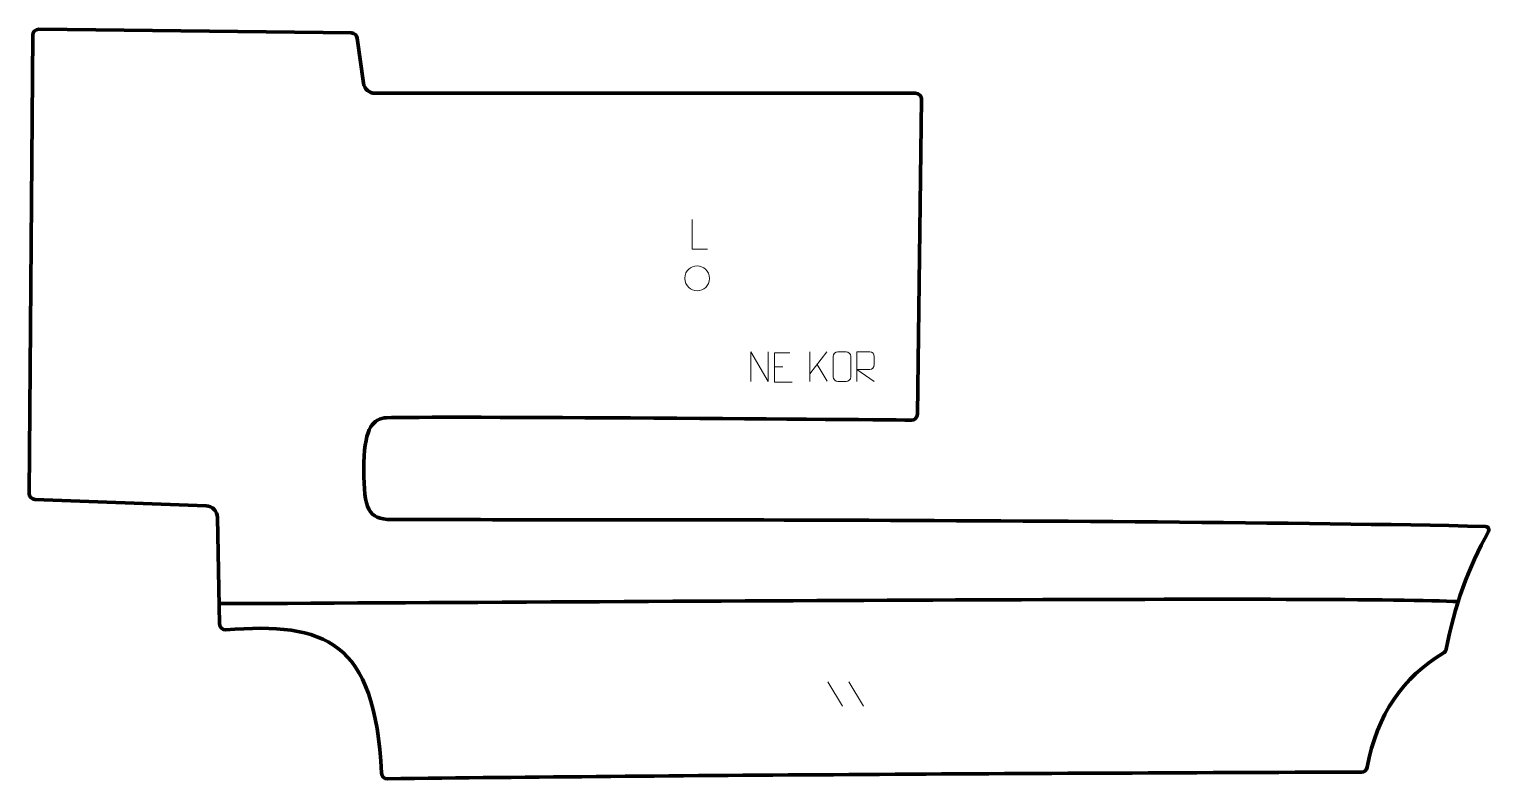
# Model space of a CAD drawing. Header units: millimetres. Extents: x -618 to 619, y -318 to 318.
import ezdxf

# ---------------------------------------------------------------- set-up
doc = ezdxf.new("R2010")
doc.units = ezdxf.units.MM
doc.header["$MEASUREMENT"] = 0
for name, color, linetype in [('layer 1', 7, 'Continuous'), ('layer 2', 7, 'Continuous'), ('layer 3', 7, 'Continuous')]:
    doc.layers.add(name, color=color, linetype=linetype)

msp = doc.modelspace()

# ---------------------------------------------------------------- linework, layer by layer
at = {"layer": 'layer 1', "color": 250, "lineweight": 9}
for points, knots in [([(-43.5981, 131.3081), (-43.5981, 131.3081), (-56.5472, 131.3081), (-56.5472, 131.3081), (-56.5472, 131.3081), (-56.5472, 131.3081), (-56.5472, 156.2617), (-56.5472, 156.2617)], [0, 0, 0, 0, 0.333333333, 0.333333333, 0.333333333, 0.333333333, 1, 1, 1, 1]), ([(-62.9603, 106.5528), (-62.8896, 113.1932), (-57.6156, 117.0392), (-52.4603, 116.9422), (-52.4603, 116.9422), (-47.305, 117.0392), (-42.031, 112.9758), (-41.9603, 106.3354), (-41.9603, 106.3354), (-42.3305, 100.0061), (-46.7724, 95.9754), (-52.4603, 95.946), (-52.4603, 95.946), (-57.6156, 95.849), (-62.8896, 99.9124), (-62.9603, 106.5528)], [0, 0, 0, 0, 0.2, 0.2, 0.2, 0.2, 0.4, 0.4, 0.4, 0.4, 0.6, 0.6, 0.6, 0.6, 1, 1, 1, 1]), ([(-7.0899, 19.1298), (-7.0899, 19.1298), (-7.0899, 44.0833), (-7.0899, 44.0833), (-7.0899, 44.0833), (-7.0899, 44.0833), (7.5649, 19.1298), (7.5649, 19.1298), (7.5649, 19.1298), (7.5649, 19.1298), (7.5649, 44.0833), (7.5649, 44.0833)], [0, 0, 0, 0, 0.25, 0.25, 0.25, 0.25, 0.5, 0.5, 0.5, 0.5, 1, 1, 1, 1]), ([(25.9433, 43.4862), (25.9433, 43.4862), (13.0694, 43.4862), (13.0694, 43.4862), (13.0694, 43.4862), (13.0694, 43.4862), (13.0694, 18.5326), (13.0694, 18.5326), (13.0694, 18.5326), (13.0694, 18.5326), (27.9352, 18.5326), (27.9352, 18.5326)], [0, 0, 0, 0, 0.25, 0.25, 0.25, 0.25, 0.5, 0.5, 0.5, 0.5, 1, 1, 1, 1]), ([(66.7178, 44.083), (69.0435, 44.083), (71.3696, 44.083), (73.6957, 44.083), (73.6957, 44.083), (75.6423, 44.1186), (77.6337, 42.627), (77.6604, 40.1894), (77.6604, 40.1894), (77.66, 34.4425), (77.66, 28.6952), (77.6604, 22.9475), (77.6604, 22.9475), (77.5206, 20.6241), (75.8434, 19.1445), (73.6957, 19.1337), (73.6957, 19.1337), (71.3638, 19.1341), (69.0319, 19.1341), (66.7004, 19.1337), (66.7004, 19.1337), (64.7754, 19.0283), (62.8033, 20.9128), (62.8145, 22.9301), (62.8145, 22.9301), (62.8148, 28.7002), (62.8148, 34.4699), (62.8145, 40.2392), (62.8145, 40.2392), (62.8187, 42.3773), (64.5654, 44.0965), (66.7178, 44.083)], [0, 0, 0, 0, 0.111111111, 0.111111111, 0.111111111, 0.111111111, 0.222222222, 0.222222222, 0.222222222, 0.222222222, 0.333333333, 0.333333333, 0.333333333, 0.333333333, 0.444444444, 0.444444444, 0.444444444, 0.444444444, 0.555555556, 0.555555556, 0.555555556, 0.555555556, 0.666666667, 0.666666667, 0.666666667, 0.666666667, 0.777777778, 0.777777778, 0.777777778, 0.777777778, 1, 1, 1, 1]), ([(82.9054, 19.1298), (82.9054, 19.1298), (82.9054, 44.0833), (82.9054, 44.0833), (82.9054, 44.0833), (86.5002, 44.0833), (90.0957, 44.0833), (93.6909, 44.0833), (93.6909, 44.0833), (96.0162, 44.0456), (97.5735, 42.5556), (97.5694, 40.1892), (97.5694, 40.1892), (97.569, 38.1537), (97.569, 35.0943), (97.5694, 33.0583), (97.5694, 33.0583), (97.5629, 31.1828), (95.7506, 29.241), (93.7411, 29.2219), (93.7411, 29.2219), (93.7411, 29.2219), (82.9054, 29.2219), (82.9054, 29.2219), (82.9054, 29.2219), (82.9054, 29.2219), (97.5601, 19.1298), (97.5601, 19.1298)], [0, 0, 0, 0, 0.125, 0.125, 0.125, 0.125, 0.25, 0.25, 0.25, 0.25, 0.375, 0.375, 0.375, 0.375, 0.5, 0.5, 0.5, 0.5, 0.625, 0.625, 0.625, 0.625, 0.75, 0.75, 0.75, 0.75, 1, 1, 1, 1])]:
    msp.add_open_spline(points, degree=3, knots=knots, dxfattribs=at)
for points in [[(42.8867, 44.0833), (42.8867, 44.0833), (42.8867, 19.1297), (42.8867, 19.1297)], [(57.2629, 44.0833), (57.2629, 44.0833), (42.8867, 25.4436), (42.8867, 25.4436)], [(13.0694, 31.6065), (13.0694, 31.6065), (20.2375, 31.6065), (20.2375, 31.6065)], [(57.5882, 19.2255), (57.5882, 19.2255), (49.1177, 33.5391), (49.1177, 33.5391)], [(58.2645, -235.482), (58.2645, -235.482), (70.6288, -256.0263), (70.6288, -256.0263)], [(75.9944, -235.482), (75.9944, -235.482), (88.3587, -256.0263), (88.3587, -256.0263)]]:
    msp.add_open_spline(points, degree=3, dxfattribs=at)
at = {"layer": 'layer 2', "color": 230, "lineweight": 200}
msp.add_open_spline([(-618.1317, -75.801), (-618.1317, -75.801), (-615.0819, 312.5381), (-615.0819, 312.5381), (-615.0819, 312.5381), (-615.06, 315.3081), (-612.7917, 317.5324), (-610.0224, 317.4996), (-610.0224, 317.4996), (-610.0224, 317.4996), (-345.1699, 314.3412), (-345.1699, 314.3412), (-345.1699, 314.3412), (-342.6916, 314.3115), (-340.6091, 312.4707), (-340.2751, 310.0144), (-340.2751, 310.0144), (-340.2751, 310.0144), (-335.0868, 271.8565), (-335.0868, 271.8565), (-335.0868, 271.8565), (-334.4126, 266.8989), (-330.18, 263.2022), (-325.1779, 263.2022), (-325.1779, 263.2022), (-325.1779, 263.2022), (132.5746, 263.2022), (132.5746, 263.2022), (132.5746, 263.2022), (135.3616, 263.2022), (137.6109, 260.9229), (137.5742, 258.1352), (137.5742, 258.1352), (137.5742, 258.1352), (134.0295, -8.7235), (134.0295, -8.7235), (134.0295, -8.7235), (133.9928, -11.4809), (131.7329, -13.6882), (128.9763, -13.6578), (128.9763, -13.6578), (80.3533, -13.1252), (-307.6071, -9.9367), (-317.565, -11.8523), (-317.565, -11.8523), (-328.1893, -13.8956), (-334.7516, -21.8183), (-334.7273, -55.5889), (-334.7273, -55.5889), (-334.7029, -89.1363), (-331.1656, -97.6298), (-311.4358, -97.9307), (-311.4358, -97.9307), (-290.8216, -98.2454), (293.0757, -96.8364), (615.1992, -103.6877), (615.1992, -103.6877), (617.4644, -103.736), (618.8508, -106.1818), (617.7438, -108.1595), (617.7438, -108.1595), (600.833, -138.3714), (588.8393, -171.5787), (581.8328, -207.8238), (581.8328, -207.8238), (581.5611, -209.23), (580.7095, -210.4605), (579.4752, -211.1858), (579.4752, -211.1858), (545.2518, -231.2895), (523.2487, -262.9704), (515.089, -307.7665), (515.089, -307.7665), (514.6582, -310.1301), (512.5885, -311.8435), (510.1861, -311.8516), (510.1861, -311.8516), (209.7178, -312.8754), (-71.9971, -314.5317), (-314.7646, -317.4996), (-314.7646, -317.4996), (-317.4521, -317.5328), (-319.6848, -315.432), (-319.8129, -312.7463), (-319.8129, -312.7463), (-325.1963, -199.7851), (-367.6637, -184.9931), (-451.6403, -191.2644), (-451.6403, -191.2644), (-454.4999, -191.4775), (-456.9528, -189.2423), (-457.0085, -186.3749), (-457.0085, -186.3749), (-457.0085, -186.3749), (-458.7647, -96.0892), (-458.7647, -96.0892), (-458.7647, -96.0892), (-458.8677, -90.7877), (-463.0894, -86.4884), (-468.387, -86.289), (-468.387, -86.289), (-468.387, -86.289), (-613.3198, -80.8376), (-613.3198, -80.8376), (-613.3198, -80.8376), (-616.0213, -80.736), (-618.1528, -78.505), (-618.1317, -75.801)], degree=3, knots=[0, 0, 0, 0, 0.035714286, 0.035714286, 0.035714286, 0.035714286, 0.071428571, 0.071428571, 0.071428571, 0.071428571, 0.107142857, 0.107142857, 0.107142857, 0.107142857, 0.142857143, 0.142857143, 0.142857143, 0.142857143, 0.178571429, 0.178571429, 0.178571429, 0.178571429, 0.214285714, 0.214285714, 0.214285714, 0.214285714, 0.25, 0.25, 0.25, 0.25, 0.285714286, 0.285714286, 0.285714286, 0.285714286, 0.321428571, 0.321428571, 0.321428571, 0.321428571, 0.357142857, 0.357142857, 0.357142857, 0.357142857, 0.392857143, 0.392857143, 0.392857143, 0.392857143, 0.428571429, 0.428571429, 0.428571429, 0.428571429, 0.464285714, 0.464285714, 0.464285714, 0.464285714, 0.5, 0.5, 0.5, 0.5, 0.535714286, 0.535714286, 0.535714286, 0.535714286, 0.571428571, 0.571428571, 0.571428571, 0.571428571, 0.607142857, 0.607142857, 0.607142857, 0.607142857, 0.642857143, 0.642857143, 0.642857143, 0.642857143, 0.678571429, 0.678571429, 0.678571429, 0.678571429, 0.714285714, 0.714285714, 0.714285714, 0.714285714, 0.75, 0.75, 0.75, 0.75, 0.785714286, 0.785714286, 0.785714286, 0.785714286, 0.821428571, 0.821428571, 0.821428571, 0.821428571, 0.857142857, 0.857142857, 0.857142857, 0.857142857, 0.892857143, 0.892857143, 0.892857143, 0.892857143, 0.928571429, 0.928571429, 0.928571429, 0.928571429, 1, 1, 1, 1], dxfattribs=at)
at = {"layer": 'layer 3', "color": 142, "lineweight": 200}
msp.add_open_spline([(-457.3439, -169.1376), (-51.5271, -167.4446), (500.4626, -162.8098), (592.0973, -167.44)], degree=3, dxfattribs=at)

doc.saveas('drawing.dxf')
